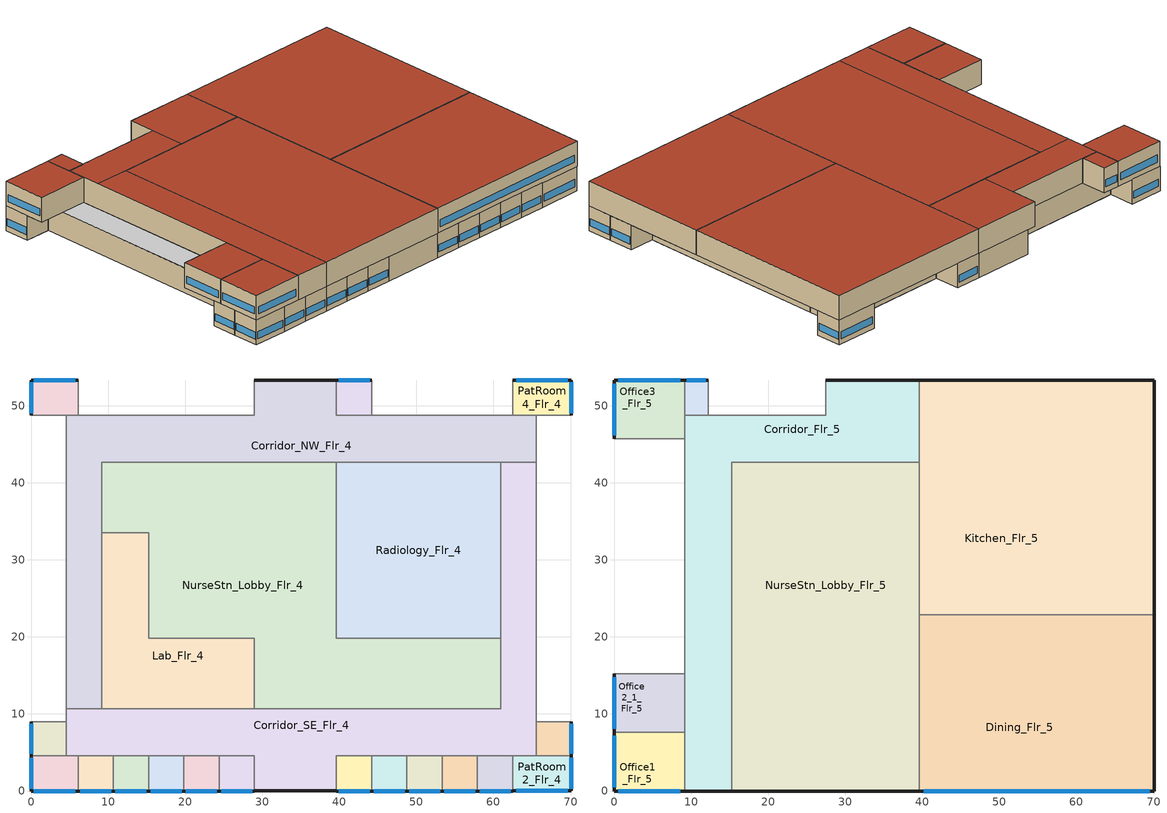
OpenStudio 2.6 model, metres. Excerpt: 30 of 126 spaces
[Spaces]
PatRoom6_Flr_4
 floor to PatRoom6_Flr_3: 6.1,4.57 6.1,0 0,0 0,4.57 z12.8
 wall outside: 0,4.57 0,0 6.1,0 z12.8:17.07
 wall adiabatic: 4.57,4.57 0,4.57 / 6.1,0 6.1,4.57 z12.8:17.07
 wall to Corridor_SE_Flr_4: 6.1,4.57 4.57,4.57 z12.8:17.07
 window: 0,4.3 0,0.27 / 0.37,0 5.73,0 z13.71:14.93
Corridor_SE_Flr_4
 floor to Corridor_SE_Flr_3: 65.53,42.67 65.53,4.57 39.62,4.57 39.62,0 28.96,0 28.96,4.57 4.57,4.57 4.57,10.67 60.96,10.67 60.96,42.67 z12.8
 wall outside: 28.96,0 39.62,0 z12.8:17.07
 wall adiabatic: 4.57,10.67 4.57,8.99 4.57,4.57 / 65.53,4.57 65.53,8.99 65.53,42.67 / 39.62,0 39.62,4.57 44.2,4.57 48.77,4.57 53.34,4.57 57.91,4.57 62.48,4.57 / 6.1,4.57 10.67,4.57 15.24,4.57 19.81,4.57 24.38,4.57 28.96,4.57 28.96,0 z12.8:17.07
 wall to Corridor_NW_Flr_4: 9.14,10.67 4.57,10.67 / 65.53,42.67 60.96,42.67 z12.8:17.07
 wall to Lab_Flr_4: 28.96,10.67 9.14,10.67 z12.8:17.07
 wall to NurseStn_Lobby_Flr_4: 60.96,19.81 60.96,10.67 28.96,10.67 z12.8:17.07
 wall to Radiology_Flr_4: 60.96,42.67 60.96,19.81 z12.8:17.07
 wall to PatRoom2_Flr_4: 62.48,4.57 65.53,4.57 z12.8:17.07
 ceiling adiabatic: 9.14,7.62 9.14,10.67 4.57,10.67 4.57,7.62 z17.07
PatRoom1_1_Flr_4
 floor adiabatic: 44.2,4.57 44.2,0 39.62,0 39.62,4.57 z12.8
 wall outside: 39.62,0 44.2,0 z12.8:17.07
 wall adiabatic: 44.2,0 44.2,4.57 39.62,4.57 39.62,0 z12.8:17.07
 window: 39.9,0 43.92,0 z13.71:14.93
 ceiling adiabatic: 44.2,0 44.2,4.57 39.62,4.57 39.62,0 z17.07
PatRoom2_Flr_4
 floor to PatRoom2_Flr_3: 70.1,4.57 70.1,0 62.48,0 62.48,4.57 z12.8
 wall outside: 62.48,0 70.1,0 70.1,4.57 z12.8:17.07
 wall adiabatic: 62.48,4.57 62.48,0 / 70.1,4.57 65.53,4.57 z12.8:17.07
 window: 62.94,0 69.65,0 / 70.1,0.27 70.1,4.3 z13.71:14.93
PatRoom7_1_Flr_4
 floor adiabatic: 4.57,8.99 4.57,4.57 0,4.57 0,8.99 z12.8
 wall outside: 0,8.99 0,4.57 z12.8:17.07
 wall adiabatic: 0,4.57 4.57,4.57 4.57,8.99 0,8.99 z12.8:17.07
 window: 0,8.73 0,4.84 z13.71:14.93
 ceiling adiabatic: 4.57,4.57 4.57,7.62 0,7.62 0,4.57 z17.07; 4.57,7.62 4.57,8.99 0,8.99 0,7.62 z17.07
PatRoom3_1_Flr_4
 floor adiabatic: 70.1,8.99 70.1,4.57 65.53,4.57 65.53,8.99 z12.8
 wall outside: 70.1,4.57 70.1,8.99 z12.8:17.07
 wall adiabatic: 70.1,8.99 65.53,8.99 65.53,4.57 70.1,4.57 z12.8:17.07
 window: 70.1,4.84 70.1,8.73 z13.71:14.93
 ceiling adiabatic: 70.1,4.57 70.1,8.99 65.53,8.99 65.53,4.57 z17.07
Corridor_NW_Flr_4
 floor to Corridor_NW_Flr_3: 39.62,53.34 39.62,48.77 65.53,48.77 65.53,42.67 9.14,42.67 9.14,10.67 4.57,10.67 4.57,48.77 28.96,48.77 28.96,53.34 z12.8
 wall outside: 39.62,53.34 28.96,53.34 z12.8:17.07
 wall adiabatic: 4.57,48.77 4.57,10.67 / 28.96,53.34 28.96,48.77 6.1,48.77 / 62.48,48.77 44.2,48.77 39.62,48.77 39.62,53.34 / 65.53,42.67 65.53,48.77 z12.8:17.07
 wall to PatRoom8_Flr_4: 6.1,48.77 4.57,48.77 z12.8:17.07
 wall to PatRoom4_Flr_4: 65.53,48.77 62.48,48.77 z12.8:17.07
 wall to Radiology_Flr_4: 39.62,42.67 60.96,42.67 z12.8:17.07
 wall to NurseStn_Lobby_Flr_4: 9.14,33.53 9.14,33.58 9.14,42.67 39.62,42.67 z12.8:17.07
 wall to Lab_Flr_4: 9.14,10.67 9.14,33.53 z12.8:17.07
 ceiling adiabatic: 9.14,10.67 9.14,15.24 4.57,15.24 4.57,10.67 z17.07; 9.14,15.24 9.14,45.72 4.57,45.72 4.57,15.24 z17.07
Lab_Flr_4
 floor to Lab_Flr_3: 15.24,33.53 15.24,19.81 28.96,19.81 28.96,10.67 9.14,10.67 9.14,33.53 z12.8
 wall to NurseStn_Lobby_Flr_4: 28.96,10.67 28.96,19.81 15.24,19.81 15.24,33.53 9.14,33.53 z12.8:17.07
NurseStn_Lobby_Flr_4
 floor to NurseStn_Lobby_Flr_3: 39.62,42.67 39.62,19.81 60.96,19.81 60.96,10.67 28.96,10.67 28.96,19.81 15.24,19.81 15.24,33.53 9.14,33.53 9.14,42.67 z12.8
 wall to Radiology_Flr_4: 60.96,19.81 39.62,19.81 39.62,42.67 z12.8:17.07
Radiology_Flr_4
 floor to PhysTherapy_Flr_3: 60.96,42.67 60.96,19.81 39.62,19.81 39.62,42.67 z12.8
PatRoom8_Flr_4
 floor to PatRoom8_Flr_3: 6.1,53.34 6.1,48.77 0,48.77 0,53.34 z12.8
 wall outside: 6.1,53.34 0,53.34 0,48.77 z12.8:17.07
 wall adiabatic: 6.1,48.77 6.1,53.34 / 0,48.77 4.57,48.77 z12.8:17.07
 window: 5.73,53.34 0.37,53.34 z13.71:14.94; 0,53.07 0,49.04 z13.71:14.93
PatRoom5_1_Flr_4
 floor adiabatic: 44.2,53.34 44.2,48.77 39.62,48.77 39.62,53.34 z12.8
 wall outside: 44.2,53.34 39.62,53.34 z12.8:17.07
 wall adiabatic: 39.62,53.34 39.62,48.77 44.2,48.77 44.2,53.34 z12.8:17.07
 window: 43.92,53.34 39.9,53.34 z13.71:14.93
 ceiling adiabatic: 44.2,48.77 44.2,53.34 39.62,53.34 39.62,48.77 z17.07
PatRoom4_Flr_4
 floor to PatRoom4_Flr_3: 70.1,53.34 70.1,48.77 62.48,48.77 62.48,53.34 z12.8
 wall outside: 70.1,48.77 70.1,53.34 62.48,53.34 z12.8:17.07
 wall adiabatic: 65.53,48.77 70.1,48.77 / 62.48,53.34 62.48,48.77 z12.8:17.07
 window: 70.1,49.04 70.1,53.07 / 69.65,53.34 62.94,53.34 z13.71:14.93
PatRoom1_2_Flr_4
 floor adiabatic: 48.77,4.57 48.77,0 44.2,0 44.2,4.57 z12.8
 wall outside: 44.2,0 48.77,0 z12.8:17.07
 wall adiabatic: 48.77,0 48.77,4.57 44.2,4.57 44.2,0 z12.8:17.07
 window: 44.47,0 48.49,0 z13.71:14.93
 ceiling adiabatic: 48.77,0 48.77,4.57 44.2,4.57 44.2,0 z17.07
PatRoom1_3_Flr_4
 floor adiabatic: 53.34,4.57 53.34,0 48.77,0 48.77,4.57 z12.8
 wall outside: 48.77,0 53.34,0 z12.8:17.07
 wall adiabatic: 53.34,0 53.34,4.57 48.77,4.57 48.77,0 z12.8:17.07
 window: 49.04,0 53.07,0 z13.71:14.93
 ceiling adiabatic: 53.34,0 53.34,4.57 48.77,4.57 48.77,0 z17.07
PatRoom1_4_Flr_4
 floor adiabatic: 57.91,4.57 57.91,0 53.34,0 53.34,4.57 z12.8
 wall outside: 53.34,0 57.91,0 z12.8:17.07
 wall adiabatic: 57.91,0 57.91,4.57 53.34,4.57 53.34,0 z12.8:17.07
 window: 53.61,0 57.64,0 z13.71:14.93
 ceiling adiabatic: 57.91,0 57.91,4.57 53.34,4.57 53.34,0 z17.07
PatRoom1_5_Flr_4
 floor adiabatic: 62.48,4.57 62.48,0 57.91,0 57.91,4.57 z12.8
 wall outside: 57.91,0 62.48,0 z12.8:17.07
 wall adiabatic: 62.48,0 62.48,4.57 57.91,4.57 57.91,0 z12.8:17.07
 window: 58.19,0 62.21,0 z13.71:14.93
 ceiling adiabatic: 62.48,0 62.48,4.57 57.91,4.57 57.91,0 z17.07
PatRoom1_6_Flr_4
 floor adiabatic: 10.67,4.57 10.67,0 6.1,0 6.1,4.57 z12.8
 wall outside: 6.1,0 10.67,0 z12.8:17.07
 wall adiabatic: 10.67,0 10.67,4.57 6.1,4.57 6.1,0 z12.8:17.07
 window: 6.37,0 10.39,0 z13.71:14.93
 ceiling adiabatic: 10.67,0 10.67,4.57 6.1,4.57 6.1,0 z17.07
PatRoom1_7_Flr_4
 floor adiabatic: 15.24,4.57 15.24,0 10.67,0 10.67,4.57 z12.8
 wall outside: 10.67,0 15.24,0 z12.8:17.07
 wall adiabatic: 15.24,0 15.24,4.57 10.67,4.57 10.67,0 z12.8:17.07
 window: 10.94,0 14.97,0 z13.71:14.93
 ceiling adiabatic: 15.24,0 15.24,4.57 10.67,4.57 10.67,0 z17.07
PatRoom1_8_Flr_4
 floor adiabatic: 19.81,4.57 19.81,0 15.24,0 15.24,4.57 z12.8
 wall outside: 15.24,0 19.81,0 z12.8:17.07
 wall adiabatic: 19.81,0 19.81,4.57 15.24,4.57 15.24,0 z12.8:17.07
 window: 15.51,0 19.54,0 z13.71:14.93
 ceiling adiabatic: 19.81,0 19.81,4.57 15.24,4.57 15.24,0 z17.07
PatRoom1_9_Flr_4
 floor adiabatic: 24.38,4.57 24.38,0 19.81,0 19.81,4.57 z12.8
 wall outside: 19.81,0 24.38,0 z12.8:17.07
 wall adiabatic: 24.38,0 24.38,4.57 19.81,4.57 19.81,0 z12.8:17.07
 window: 20.09,0 24.11,0 z13.71:14.93
 ceiling adiabatic: 24.38,0 24.38,4.57 19.81,4.57 19.81,0 z17.07
PatRoom1_10_Flr_4
 floor adiabatic: 28.96,4.57 28.96,0 24.38,0 24.38,4.57 z12.8
 wall outside: 24.38,0 28.96,0 z12.8:17.07
 wall adiabatic: 28.96,0 28.96,4.57 24.38,4.57 24.38,0 z12.8:17.07
 window: 24.66,0 28.68,0 z13.71:14.93
 ceiling adiabatic: 28.96,0 28.96,4.57 24.38,4.57 24.38,0 z17.07
Office1_Flr_5
 floor adiabatic: 4.57,7.62 4.57,4.57 0,4.57 0,7.62 z17.07; 9.14,4.57 9.14,0 6.1,0 6.1,4.57 z17.07
 floor to PatRoom6_Flr_4: 6.1,4.57 6.1,0 0,0 0,4.57 z17.07
 floor to Corridor_SE_Flr_4: 9.14,7.62 9.14,4.57 4.57,4.57 4.57,7.62 z17.07
 wall outside: 0,7.62 0,0 9.14,0 z17.07:21.34
 wall adiabatic: 9.14,7.62 0,7.62 z17.07:21.34
 wall to Corridor_Flr_5: 9.14,0 9.14,7.62 z17.07:21.34
 window: 0,7.16 0,0.46 / 0.55,0 8.59,0 z17.98:19.2
 roof outside: 9.14,0 9.14,7.62 0,7.62 0,0 z21.34
Corridor_Flr_5
 floor adiabatic: 15.24,4.57 15.24,0 9.14,0 9.14,4.57 z17.07; 28.96,53.34 28.96,48.77 27.43,48.77 27.43,53.34 z17.07
 floor to Corridor_SE_Flr_4: 15.24,10.67 15.24,4.57 9.14,4.57 9.14,10.67 z17.07
 floor to Corridor_NW_Flr_4: 39.62,53.34 39.62,42.67 9.14,42.67 9.14,48.77 28.96,48.77 28.96,53.34 z17.07
 floor to Lab_Flr_4: 15.24,33.53 15.24,10.67 9.14,10.67 9.14,33.53 z17.07
 floor to NurseStn_Lobby_Flr_4: 15.24,42.67 15.24,33.53 9.14,33.53 9.14,42.67 z17.07
 wall outside: 39.62,53.34 27.43,53.34 / 9.14,0 15.24,0 z17.07:21.34
 wall adiabatic: 9.14,45.72 9.14,15.24 9.14,7.62 / 27.43,53.34 27.43,48.77 12.19,48.77 9.14,48.77 z17.07:21.34
 wall to Office3_Flr_5: 9.14,48.77 9.14,45.72 z17.07:21.34
 wall to Kitchen_Flr_5: 39.62,42.67 39.62,53.34 z17.07:21.34
 wall to NurseStn_Lobby_Flr_5: 15.24,0 15.24,42.67 39.62,42.67 z17.07:21.34
 roof outside: 15.24,0 15.24,42.67 9.14,42.67 9.14,0 z21.34; 39.62,42.67 39.62,53.34 27.43,53.34 27.43,42.67 z21.34; 27.43,42.67 27.43,48.77 9.14,48.77 9.14,42.67 z21.34
NurseStn_Lobby_Flr_5
 floor to NurseStn_Lobby_Flr_4: 39.62,42.67 39.62,10.67 28.96,10.67 28.96,19.81 15.24,19.81 15.24,42.67 z17.07
 floor to Corridor_SE_Flr_4: 39.62,10.67 39.62,0 28.96,0 28.96,4.57 15.24,4.57 15.24,10.67 z17.07
 floor to Lab_Flr_4: 28.96,19.81 28.96,10.67 15.24,10.67 15.24,19.81 z17.07
 floor adiabatic: 28.96,4.57 28.96,0 15.24,0 15.24,4.57 z17.07
 wall outside: 15.24,0 39.62,0 z17.07:21.34
 wall to Dining_Flr_5: 39.62,0 39.62,22.86 z17.07:21.34
 wall to Kitchen_Flr_5: 39.62,22.86 39.62,42.67 z17.07:21.34
 roof outside: 39.62,0 39.62,42.67 15.24,42.67 15.24,0 z21.34
Dining_Flr_5
 floor adiabatic: 70.1,22.86 70.1,8.99 65.53,8.99 65.53,22.86 z17.07; 44.2,4.57 44.2,0 39.62,0 39.62,4.57 z17.07; 70.1,8.99 70.1,4.57 65.53,4.57 65.53,8.99 z17.07; 62.48,4.57 62.48,0 57.91,0 57.91,4.57 z17.07; 57.91,4.57 57.91,0 53.34,0 53.34,4.57 z17.07; 48.77,4.57 48.77,0 44.2,0 44.2,4.57 z17.07; 53.34,4.57 53.34,0 48.77,0 48.77,4.57 z17.07
 floor to Radiology_Flr_4: 60.96,22.86 60.96,19.81 39.62,19.81 39.62,22.86 z17.07
 floor to Corridor_SE_Flr_4: 65.53,22.86 65.53,4.57 39.62,4.57 39.62,10.67 60.96,10.67 60.96,22.86 z17.07
 floor to NurseStn_Lobby_Flr_4: 60.96,19.81 60.96,10.67 39.62,10.67 39.62,19.81 z17.07
 floor to PatRoom2_Flr_4: 70.1,4.57 70.1,0 62.48,0 62.48,4.57 z17.07
 wall outside: 39.62,0 70.1,0 70.1,22.86 z17.07:21.34
 wall to Kitchen_Flr_5: 70.1,22.86 39.62,22.86 z17.07:21.34
 window: 40.2,0 69.53,0 z17.98:19.2
 roof outside: 70.1,0 70.1,22.86 39.62,22.86 39.62,0 z21.34
Office2_1_Flr_5
 floor adiabatic: 4.57,15.24 4.57,8.99 0,8.99 0,15.24 z17.07; 9.14,10.67 9.14,7.62 4.57,7.62 4.57,10.67 z17.07; 4.57,8.99 4.57,7.62 0,7.62 0,8.99 z17.07; 9.14,15.24 9.14,10.67 4.57,10.67 4.57,15.24 z17.07
 wall outside: 0,15.24 0,7.62 z17.07:21.34
 wall adiabatic: 0,7.62 9.14,7.62 9.14,15.24 0,15.24 z17.07:21.34
 window: 0,14.78 0,8.08 z17.98:19.2
 roof outside: 9.14,7.62 9.14,15.24 0,15.24 0,7.62 z21.34
Kitchen_Flr_5
 floor to Corridor_NW_Flr_4: 65.53,48.77 65.53,42.67 39.62,42.67 39.62,48.77 z17.07
 floor to Radiology_Flr_4: 60.96,42.67 60.96,22.86 39.62,22.86 39.62,42.67 z17.07
 floor adiabatic: 44.2,53.34 44.2,48.77 39.62,48.77 39.62,53.34 z17.07; 62.48,53.34 62.48,48.77 44.2,48.77 44.2,53.34 z17.07; 70.1,48.77 70.1,22.86 65.53,22.86 65.53,48.77 z17.07
 floor to Corridor_SE_Flr_4: 65.53,42.67 65.53,22.86 60.96,22.86 60.96,42.67 z17.07
 floor to PatRoom4_Flr_4: 70.1,53.34 70.1,48.77 62.48,48.77 62.48,53.34 z17.07
 wall outside: 70.1,22.86 70.1,53.34 39.62,53.34 z17.07:21.34
 roof outside: 70.1,22.86 70.1,53.34 39.62,53.34 39.62,22.86 z21.34
Office3_Flr_5
 floor to PatRoom8_Flr_4: 6.1,53.34 6.1,48.77 0,48.77 0,53.34 z17.07
 floor to Corridor_NW_Flr_4: 9.14,48.77 9.14,45.72 4.57,45.72 4.57,48.77 z17.07
 floor adiabatic: 9.14,53.34 9.14,48.77 6.1,48.77 6.1,53.34 z17.07; 4.57,48.77 4.57,45.72 0,45.72 0,48.77 z17.07
 wall outside: 9.14,53.34 0,53.34 0,45.72 z17.07:21.34
 wall adiabatic: 9.14,48.77 9.14,53.34 / 0,45.72 9.14,45.72 z17.07:21.34
 window: 8.59,53.34 0.55,53.34 / 0,52.88 0,46.18 z17.98:19.2
 roof outside: 9.14,45.72 9.14,53.34 0,53.34 0,45.72 z21.34
Office4_1_Flr_5
 floor adiabatic: 12.19,53.34 12.19,48.77 9.14,48.77 9.14,53.34 z17.07
 wall outside: 12.19,53.34 9.14,53.34 z17.07:21.34
 wall adiabatic: 9.14,53.34 9.14,48.77 12.19,48.77 12.19,53.34 z17.07:21.34
 window: 11.88,53.34 9.45,53.34 z17.98:19.2
 roof outside: 12.19,48.77 12.19,53.34 9.14,53.34 9.14,48.77 z21.34
[Building]
NECB_2011Hospital: Standards Number of Stories=6; Standards Number of Above Ground Stories=5; Standards Building Type=Hospital
[Site]
Sherbrooke_PQ_CAN: Latitude {deg}=45.43; Longitude {deg}=-71.68; Time Zone {hr}=-5; Elevation {m}=241
[ClimateZones]
Climate Zone Institution Name 1=ASHRAE; Climate Zone Document Name 1=ANSI/ASHRAE Standard 169; Climate Zone Document Year 1=2006; Climate Zone Institution Name 2=CEC; Climate Zone Document Name 2=California Climate Zone Descriptions; Climate Zone Document Year 2=1995
[Site:WaterMainsTemperature]
Calculation Method=Correlation; Annual Average Outdoor Air Temperature {C}=4.28333; Maximum Difference In Monthly Average Outdoor Air Temperatures {deltaC}=28.2
[Site:GroundTemperature:BuildingSurface]
19.527, 19.502, 19.536, 19.598, 20.002, 21.64, 22.225, 22.375, 21.449, 20.121, 19.802, 19.633
[WindowMaterial:Blind]
Window Material Blind 1: Slat Width {m}=0.025; Slat Separation {m}=0.01875; Front Side Slat Beam Solar Reflectance=0.5; Back Side Slat Beam Solar Reflectance=0.5; Front Side Slat Diffuse Solar Reflectance=0.5; Back Side Slat Diffuse Solar Reflectance=0.5; Slat Beam Visible Transmittance=0
[ShadingControl]
Shading Control 1: Shading Type=InteriorBlind; Shading Device Material=Window Material Blind 1
[BuildingStory] Nominal Z Coordinate {m}=0; Nominal Floor to Floor Height {m}=4.2672
Building Story 5; Building Story 6
[Space]
Name | Space Type | Building Story | Thermal Zone
PatRoom6_Flr_4 | Space Function Hospital - patient room | Building Story 5 | TZ-PatRoom6_Flr_4
Corridor_SE_Flr_4 | Space Function Hospital corr. >= 2.4m-sch-B | Building Story 5 | TZ-Corridor_SE_Flr_4
PatRoom1_1_Flr_4 | Space Function Hospital - patient room | Building Story 5 | TZ-PatRoom1_1_Flr_4
PatRoom2_Flr_4 | Space Function Hospital - patient room | Building Story 5 | TZ-PatRoom2_Flr_4
PatRoom7_1_Flr_4 | Space Function Hospital - patient room | Building Story 5 | TZ-PatRoom7_Mult10_Flr_4
PatRoom3_1_Flr_4 | Space Function Hospital - patient room | Building Story 5 | TZ-PatRoom3_Mult10_Flr_4
Corridor_NW_Flr_4 | Space Function Hospital corr. >= 2.4m-sch-B | Building Story 5 | TZ-Corridor_NW_Flr_4
Lab_Flr_4 | Space Function Lab - research | Building Story 5 | TZ-Lab_Flr_4
NurseStn_Lobby_Flr_4 | Space Function Hospital - nurses' station | Building Story 5 | TZ-NurseStn_Lobby_Flr_4
Radiology_Flr_4 | Space Function Hospital - radiology/imaging | Building Story 5 | TZ-Radiology_Flr_4
PatRoom8_Flr_4 | Space Function Hospital - patient room | Building Story 5 | TZ-PatRoom8_Flr_4
PatRoom5_1_Flr_4 | Space Function Hospital - patient room | Building Story 5 | TZ-PatRoom5_Mult10_Flr_4
PatRoom4_Flr_4 | Space Function Hospital - patient room | Building Story 5 | TZ-PatRoom4_Flr_4
Office1_Flr_5 | Space Function Office - enclosed | Building Story 6 | TZ-Office1_Flr_5
Corridor_Flr_5 | Space Function Hospital corr. >= 2.4m-sch-B | Building Story 6 | TZ-Corridor_Flr_5
NurseStn_Lobby_Flr_5 | Space Function Hospital - nurses' station | Building Story 6 | TZ-NurseStn_Lobby_Flr_5
Dining_Flr_5 | Space Function Dining - bar lounge/leisure | Building Story 6 | TZ-Dining_Flr_5
Office2_1_Flr_5 | Space Function Office - enclosed | Building Story 6 | TZ-Office2_Mult5_Flr_5
Kitchen_Flr_5 | Space Function Food preparation | Building Story 6 | TZ-Kitchen_Flr_5
Office3_Flr_5 | Space Function Office - enclosed | Building Story 6 | TZ-Office3_Flr_5
Office4_1_Flr_5 | Space Function Office - enclosed | Building Story 6 | TZ-Office4_Mult6_Flr_5
PatRoom1_2_Flr_4 | Space Function Hospital - patient room | Building Story 5 | TZ-PatRoom1_2_Flr_4
PatRoom1_3_Flr_4 | Space Function Hospital - patient room | Building Story 5 | TZ-PatRoom1_3_Flr_4
PatRoom1_4_Flr_4 | Space Function Hospital - patient room | Building Story 5 | TZ-PatRoom1_4_Flr_4
PatRoom1_5_Flr_4 | Space Function Hospital - patient room | Building Story 5 | TZ-PatRoom1_5_Flr_4
PatRoom1_6_Flr_4 | Space Function Hospital - patient room | Building Story 5 | TZ-PatRoom1_6_Flr_4
PatRoom1_7_Flr_4 | Space Function Hospital - patient room | Building Story 5 | TZ-PatRoom1_7_Flr_4
PatRoom1_8_Flr_4 | Space Function Hospital - patient room | Building Story 5 | TZ-PatRoom1_8_Flr_4
PatRoom1_9_Flr_4 | Space Function Hospital - patient room | Building Story 5 | TZ-PatRoom1_9_Flr_4
PatRoom1_10_Flr_4 | Space Function Hospital - patient room | Building Story 5 | TZ-PatRoom1_10_Flr_4
[ThermalZone] Use Ideal Air Loads=No
Name | Multiplier
TZ-Office2_Mult5_Flr_5 | 5
TZ-Office4_Mult6_Flr_5 | 6
TZ-PatRoom1_1_Flr_4 | 1
TZ-PatRoom3_Mult10_Flr_4; TZ-PatRoom5_Mult10_Flr_4; TZ-PatRoom7_Mult10_Flr_4 | 10
TZ-PatRoom6_Flr_4; TZ-Lab_Flr_4; TZ-Corridor_NW_Flr_4; TZ-Corridor_Flr_5; TZ-PatRoom8_Flr_4; TZ-Radiology_Flr_4; TZ-PatRoom4_Flr_4; TZ-PatRoom2_Flr_4; TZ-Office3_Flr_5; TZ-NurseStn_Lobby_Flr_5; TZ-Dining_Flr_5; TZ-NurseStn_Lobby_Flr_4; TZ-Corridor_SE_Flr_4; TZ-Office1_Flr_5; TZ-Kitchen_Flr_5; TZ-PatRoom1_2_Flr_4; TZ-PatRoom1_3_Flr_4; TZ-PatRoom1_4_Flr_4; TZ-PatRoom1_5_Flr_4; TZ-PatRoom1_6_Flr_4; TZ-PatRoom1_7_Flr_4; TZ-PatRoom1_8_Flr_4; TZ-PatRoom1_9_Flr_4; TZ-PatRoom1_10_Flr_4
[SpaceType] Standards Building Type=Space Function
Name | Standards Space Type
Space Function Hospital corr. >= 2.4m-sch-B | Hospital corr. >= 2.4m-sch-B
Space Function Dining - bar lounge/leisure | Dining - bar lounge/leisure
Space Function Hospital - nurses' station | Hospital - nurses' station
Space Function Hospital - patient room | Hospital - patient room
Space Function Food preparation | Food preparation
Space Function Lab - research | Lab - research
Space Function Office - enclosed | Office - enclosed
Space Function Hospital - radiology/imaging | Hospital - radiology/imaging
